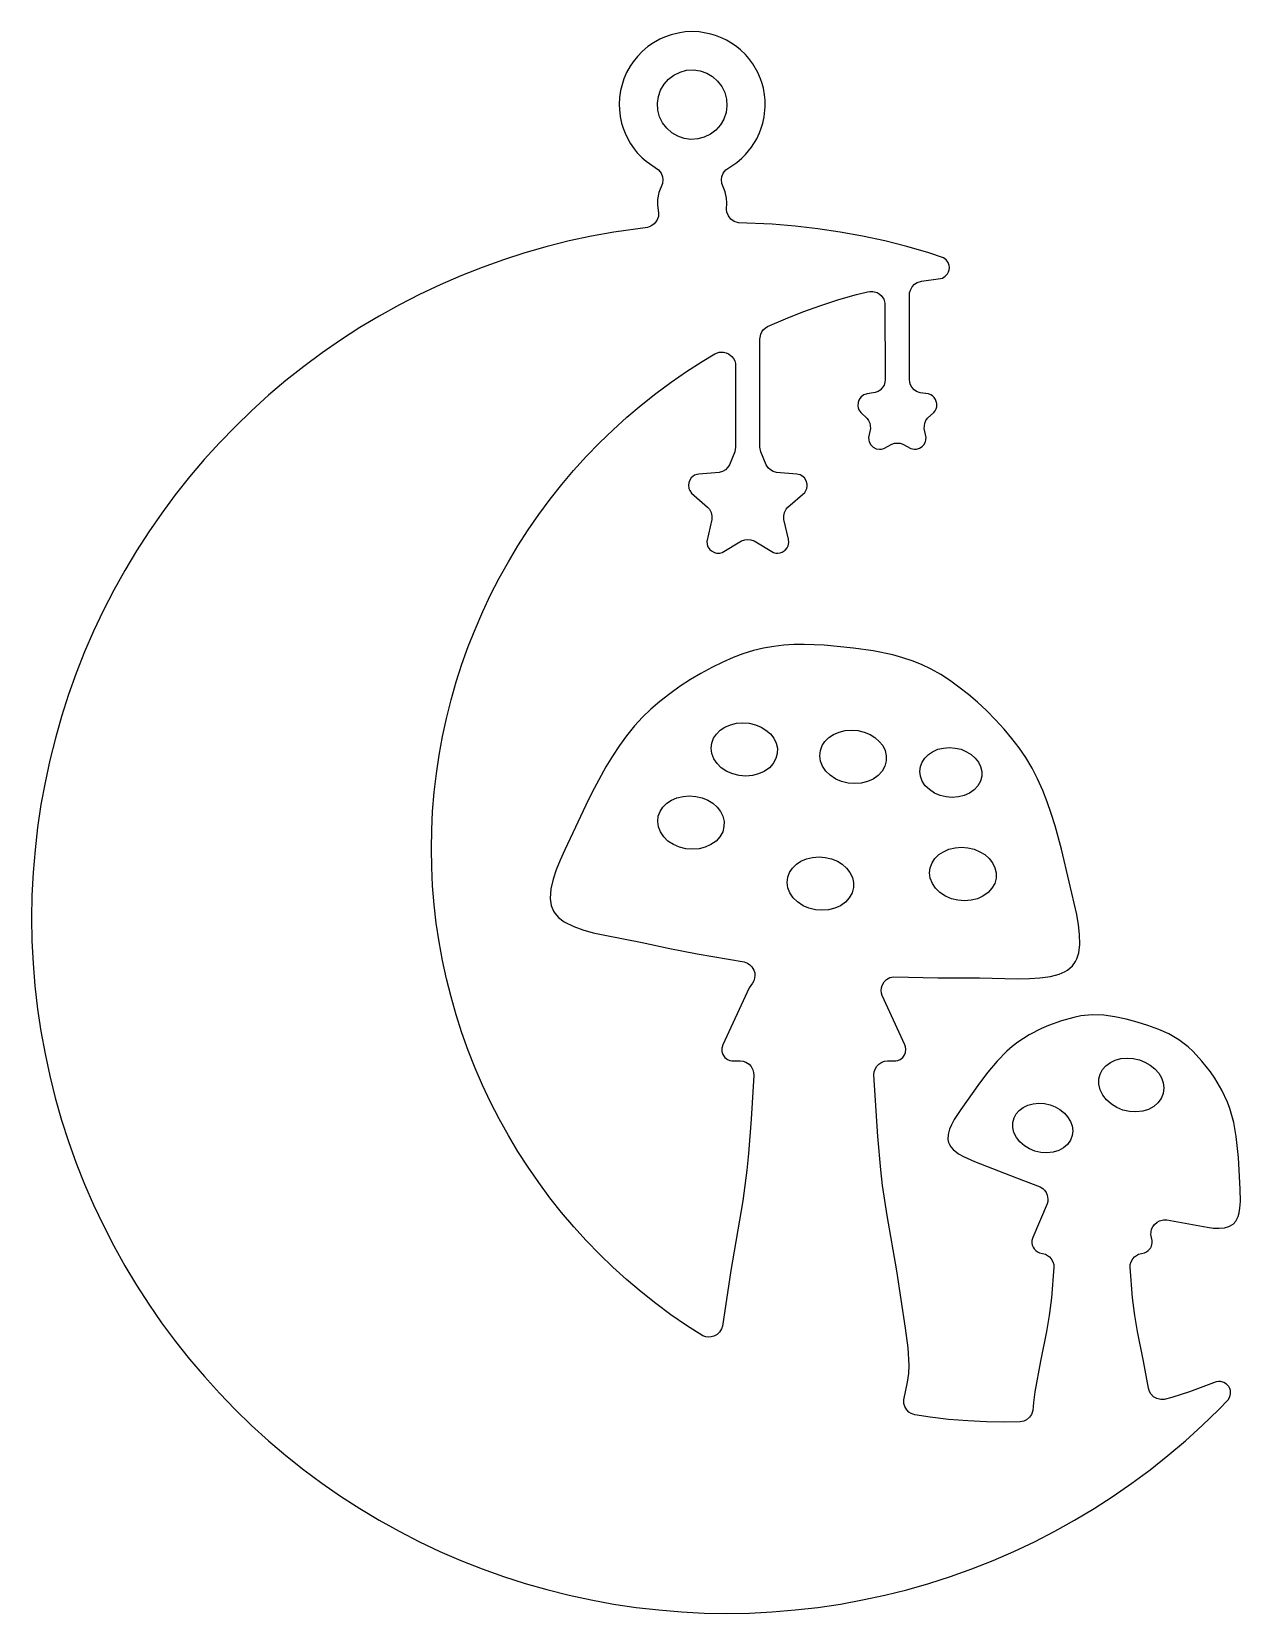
# Model space of a CAD drawing. Header units: inches. Extents: x 0.72 to 5.28, y 0.01 to 5.99.
import ezdxf

# ---------------------------------------------------------------- set-up
doc = ezdxf.new("R2010")
doc.units = ezdxf.units.IN
doc.header["$MEASUREMENT"] = 0

msp = doc.modelspace()

# ---------------------------------------------------------------- linework, layer by layer
for points in [[(2.6759, 2.7135), (2.6795, 2.6869), (2.6883, 2.6652), (2.6933, 2.658), (2.7074, 2.6416), (2.7287, 2.6252), (2.7648, 2.6068), (2.7996, 2.5943), (2.838, 2.5838), (2.8817, 2.574), (3.0228, 2.5467), (3.1219, 2.5251), (3.2316, 2.5037), (3.4082, 2.4742), (3.421, 2.4693), (3.4301, 2.463), (3.438, 2.4548), (3.4452, 2.442), (3.4482, 2.4322), (3.4489, 2.4217), (3.4479, 2.4115), (3.4449, 2.4026), (3.44, 2.3934), (3.4275, 2.376), (3.3277, 2.1604), (3.3241, 2.1482), (3.3245, 2.1354), (3.3284, 2.1233), (3.3359, 2.1128), (3.3461, 2.1049), (3.354, 2.1016), (3.3622, 2.1), (3.3937, 2.0997), (3.4049, 2.0984), (3.415, 2.0944), (3.4269, 2.0869), (3.4344, 2.079), (3.441, 2.0665), (3.4439, 2.056), (3.4449, 2.0439), (3.4351, 1.8794), (3.4252, 1.7495), (3.419, 1.6874), (3.4039, 1.5712), (3.3586, 1.308), (3.3261, 1.0979), (3.3225, 1.0871), (3.3149, 1.0746), (3.3067, 1.0667), (3.2939, 1.0595), (3.2838, 1.0569), (3.2736, 1.0559), (3.2631, 1.0572), (3.2522, 1.0612), (3.1909, 1.0999), (3.1318, 1.1409), (3.0747, 1.1833), (3.0189, 1.2276), (2.9647, 1.2735), (2.9125, 1.3208), (2.863, 1.3687), (2.8124, 1.4209), (2.7648, 1.4734), (2.7189, 1.5276), (2.6749, 1.583), (2.6329, 1.6402), (2.5925, 1.6982), (2.5541, 1.758), (2.518, 1.8177), (2.4832, 1.8807), (2.4507, 1.9438), (2.4205, 2.0078), (2.3923, 2.0728), (2.3664, 2.1387), (2.3424, 2.2057), (2.3207, 2.273), (2.3014, 2.3412), (2.284, 2.4098), (2.2692, 2.4794), (2.2564, 2.549), (2.2459, 2.6193), (2.238, 2.6895), (2.2321, 2.7604), (2.2288, 2.831), (2.2275, 2.9009), (2.2288, 2.9728), (2.2321, 3.042), (2.238, 3.1149), (2.2462, 3.1848), (2.2564, 3.2547), (2.2692, 3.3246), (2.284, 3.3922), (2.3017, 3.4631), (2.3211, 3.5307), (2.3427, 3.5984), (2.3664, 3.665), (2.392, 3.7293), (2.4212, 3.7966), (2.451, 3.86), (2.4835, 3.923), (2.518, 3.985), (2.5534, 4.0444), (2.5932, 4.1058), (2.6332, 4.1636), (2.6755, 4.2207), (2.7195, 4.2761), (2.7642, 4.329), (2.8134, 4.3832), (2.8623, 4.4337), (2.9132, 4.4829), (2.9657, 4.5305), (3.0192, 4.5758), (3.0753, 4.6205), (3.1328, 4.6631), (3.1912, 4.7032), (3.2493, 4.7409), (3.2979, 4.7698), (3.3139, 4.7757), (3.3307, 4.7764), (3.3399, 4.7741), (3.3487, 4.7705), (3.3622, 4.7603), (3.3684, 4.7518), (3.3727, 4.7432), (3.3753, 4.733), (3.3763, 4.7252), (3.3763, 4.4176), (3.3734, 4.3996), (3.353, 4.3507), (3.3474, 4.3418), (3.3379, 4.3323), (3.3271, 4.326), (3.3139, 4.3224), (3.2375, 4.3159), (3.2293, 4.3146), (3.2214, 4.3113), (3.2142, 4.307), (3.2083, 4.3011), (3.2017, 4.2906), (3.1991, 4.2827), (3.1981, 4.2742), (3.1997, 4.2617), (3.2027, 4.2542), (3.2099, 4.244), (3.2706, 4.1915), (3.2778, 4.1829), (3.2841, 4.1705), (3.2867, 4.1583), (3.2864, 4.1449), (3.2673, 4.0618), (3.2687, 4.0493), (3.2716, 4.0415), (3.2788, 4.031), (3.2851, 4.0254), (3.2962, 4.0198), (3.3041, 4.0178), (3.3166, 4.0178), (3.3248, 4.0201), (3.398, 4.0635), (3.4108, 4.0681), (3.4223, 4.0694), (3.4338, 4.0681), (3.4466, 4.0635), (3.5197, 4.0201), (3.528, 4.0178), (3.5362, 4.0175), (3.5444, 4.0185), (3.5522, 4.0214), (3.5627, 4.028), (3.571, 4.0379), (3.5746, 4.0451), (3.5772, 4.0575), (3.5759, 4.07), (3.5582, 4.1449), (3.5578, 4.1583), (3.5604, 4.1705), (3.5667, 4.1829), (3.5739, 4.1915), (3.6373, 4.2469), (3.6418, 4.2542), (3.6448, 4.2617), (3.6464, 4.2702), (3.6461, 4.2784), (3.6428, 4.2906), (3.6363, 4.3011), (3.6268, 4.3093), (3.6195, 4.3132), (3.6071, 4.3159), (3.5306, 4.3224), (3.5175, 4.326), (3.5076, 4.3316), (3.4991, 4.3395), (3.4915, 4.3507), (3.4712, 4.3996), (3.4682, 4.4176), (3.4682, 4.8253), (3.4712, 4.8437), (3.4751, 4.8525), (3.4807, 4.8607), (3.4879, 4.8673), (3.4961, 4.8729), (3.5644, 4.9027), (3.63, 4.9287), (3.698, 4.953), (3.7659, 4.9749), (3.8325, 4.994), (3.8742, 5.0045), (3.8834, 5.0058), (3.8939, 5.0058), (3.9103, 5.0012), (3.9185, 4.9966), (3.9258, 4.9904), (3.9356, 4.9766), (3.9402, 4.9615), (3.9409, 4.6726), (3.9399, 4.6628), (3.9366, 4.6523), (3.9297, 4.6411), (3.9222, 4.6333), (3.9139, 4.6277), (3.9038, 4.6234), (3.8726, 4.6191), (3.8608, 4.6152), (3.8506, 4.608), (3.8454, 4.6018), (3.8411, 4.5945), (3.8385, 4.5863), (3.8378, 4.5739), (3.8391, 4.5656), (3.8421, 4.5581), (3.8493, 4.5479), (3.8732, 4.5263), (3.8785, 4.5184), (3.8831, 4.5079), (3.8847, 4.4987), (3.8851, 4.4882), (3.8782, 4.4537), (3.8788, 4.4452), (3.8808, 4.4373), (3.887, 4.4261), (3.8959, 4.4176), (3.9071, 4.4117), (3.9192, 4.4094), (3.9274, 4.4097), (3.9356, 4.412), (3.9665, 4.4291), (3.9763, 4.4321), (3.9868, 4.433), (3.9973, 4.4321), (4.0072, 4.4291), (4.038, 4.412), (4.0502, 4.4094), (4.0587, 4.4097), (4.0705, 4.4133), (4.081, 4.4202), (4.0866, 4.4261), (4.0928, 4.4373), (4.0948, 4.4452), (4.0955, 4.4537), (4.0886, 4.4882), (4.0889, 4.4987), (4.0905, 4.5079), (4.0951, 4.5184), (4.101, 4.5269), (4.1243, 4.5479), (4.1293, 4.5545), (4.1332, 4.5617), (4.1355, 4.5699), (4.1358, 4.5824), (4.1339, 4.5906), (4.1306, 4.5981), (4.126, 4.605), (4.1197, 4.6109), (4.1129, 4.6152), (4.105, 4.6185), (4.0735, 4.6224), (4.0587, 4.628), (4.0508, 4.6339), (4.042, 4.6438), (4.0367, 4.6533), (4.0341, 4.6618), (4.0328, 4.6743), (4.0334, 4.9999), (4.0361, 5.0104), (4.0426, 5.0229), (4.0521, 5.033), (4.062, 5.0393), (4.0784, 5.0445), (4.1496, 5.054), (4.1575, 5.0563), (4.168, 5.0629), (4.1762, 5.0721), (4.1801, 5.0793), (4.1824, 5.0875), (4.1834, 5.0957), (4.1824, 5.1039), (4.1785, 5.1154), (4.1713, 5.1256), (4.1614, 5.1332), (4.106, 5.1515), (4.0226, 5.1755), (3.9399, 5.1962), (3.8559, 5.2142), (3.7705, 5.2296), (3.6865, 5.2421), (3.6011, 5.252), (3.5145, 5.2592), (3.3868, 5.2644), (3.3711, 5.2694), (3.3583, 5.2786), (3.3487, 5.2907), (3.3432, 5.3051), (3.3418, 5.3156), (3.3435, 5.3399), (3.3422, 5.358), (3.3366, 5.3823), (3.3238, 5.4138), (3.3225, 5.4279), (3.3238, 5.4387), (3.3297, 5.4528), (3.3392, 5.4647), (3.3806, 5.4929), (3.3999, 5.5093), (3.4137, 5.5231), (3.4361, 5.5503), (3.4557, 5.5818), (3.4666, 5.6048), (3.4731, 5.6225), (3.4787, 5.6406), (3.484, 5.6655), (3.4879, 5.703), (3.4873, 5.7282), (3.4856, 5.7479), (3.481, 5.7729), (3.4761, 5.7909), (3.4699, 5.809), (3.46, 5.8323), (3.441, 5.8648), (3.4259, 5.8854), (3.4131, 5.9002), (3.3947, 5.9179), (3.3803, 5.9298), (3.3648, 5.9409), (3.3422, 5.9544), (3.3254, 5.9626), (3.3008, 5.9721), (3.2828, 5.9777), (3.2578, 5.9829), (3.2385, 5.9856), (3.2115, 5.9869), (3.1853, 5.9856), (3.1587, 5.9816), (3.1324, 5.9751), (3.1075, 5.9662), (3.0898, 5.958), (3.0661, 5.9449), (3.0445, 5.9301), (3.0238, 5.9124), (3.0051, 5.893), (2.9887, 5.8723), (2.9778, 5.8562), (2.9647, 5.8326), (2.9542, 5.8083), (2.946, 5.7827), (2.9417, 5.7643), (2.9378, 5.7384), (2.9365, 5.7121), (2.9371, 5.6925), (2.9401, 5.6665), (2.9457, 5.6406), (2.9513, 5.6219), (2.9611, 5.5976), (2.9785, 5.5651), (2.9929, 5.5441), (3.0048, 5.5296), (3.0231, 5.5106), (3.0379, 5.4975), (3.0852, 5.4647), (3.0947, 5.4528), (3.1006, 5.4387), (3.1019, 5.4279), (3.1006, 5.4138), (3.0868, 5.3793), (3.0816, 5.3534), (3.0812, 5.3311), (3.0855, 5.3022), (3.0845, 5.2887), (3.0789, 5.273), (3.0691, 5.2608), (3.0566, 5.252), (3.0428, 5.2474), (2.9161, 5.2296), (2.8315, 5.2142), (2.7474, 5.1962), (2.6647, 5.1755), (2.5807, 5.1515), (2.4996, 5.1256), (2.4189, 5.0967), (2.3388, 5.0649), (2.26, 5.0307), (2.1822, 4.994), (2.1064, 4.9553), (2.0299, 4.9126), (1.9571, 4.8689), (1.8842, 4.822), (1.8143, 4.7734), (1.745, 4.7222), (1.6777, 4.6687), (1.6127, 4.6136), (1.5481, 4.5548), (1.487, 4.4957), (1.4266, 4.4334), (1.3695, 4.3704), (1.3137, 4.305), (1.2602, 4.2374), (1.2094, 4.1685), (1.1604, 4.0979), (1.1138, 4.0257), (1.0695, 3.9519), (1.0282, 3.8777), (0.9881, 3.7996), (0.9517, 3.7228), (0.9176, 3.644), (0.8861, 3.5639), (0.8572, 3.4838), (0.8306, 3.4004), (0.8073, 3.3187), (0.7863, 3.2353), (0.7682, 3.1513), (0.7528, 3.0676), (0.74, 2.981), (0.7305, 2.8966), (0.7232, 2.8109), (0.719, 2.7243), (0.7177, 2.6393), (0.719, 2.5533), (0.7232, 2.4673), (0.7301, 2.3826), (0.7403, 2.2956), (0.7528, 2.2113), (0.7682, 2.1269), (0.7863, 2.0429), (0.8069, 1.9602), (0.8309, 1.8761), (0.8568, 1.7951), (0.8861, 1.714), (0.9176, 1.6342), (0.9517, 1.5555), (0.9885, 1.4777), (1.0275, 1.4012), (1.0695, 1.326), (1.1135, 1.2525), (1.1601, 1.1803), (1.2087, 1.1101), (1.2606, 1.0398), (1.3137, 0.9732), (1.3699, 0.9072), (1.427, 0.8442), (1.4867, 0.7825), (1.5484, 0.7224), (1.6127, 0.6643), (1.6774, 0.6092), (1.745, 0.5557), (1.8139, 0.5048), (1.8845, 0.4559), (1.9567, 0.4093), (2.0306, 0.365), (2.1054, 0.3233), (2.1819, 0.2839), (2.2597, 0.2472), (2.3385, 0.213), (2.4185, 0.1815), (2.4993, 0.1526), (2.581, 0.1264), (2.6637, 0.1027), (2.7471, 0.0817), (2.8308, 0.0637), (2.9155, 0.0482), (3.0005, 0.0358), (3.0858, 0.0259), (3.1715, 0.0187), (3.2575, 0.0144), (3.3432, 0.0131), (3.4292, 0.0144), (3.5145, 0.0187), (3.6015, 0.0259), (3.6862, 0.0354), (3.7718, 0.0482), (3.8555, 0.0637), (3.9396, 0.0817), (4.0229, 0.1024), (4.1063, 0.1264), (4.1874, 0.1523), (4.2684, 0.1815), (4.3482, 0.213), (4.427, 0.2472), (4.5048, 0.2839), (4.5812, 0.323), (4.6564, 0.365), (4.7299, 0.409), (4.8021, 0.4556), (4.8727, 0.5045), (4.942, 0.5557), (5.0089, 0.6089), (5.0746, 0.6647), (5.1382, 0.7221), (5.1999, 0.7822), (5.2364, 0.8199), (5.2426, 0.8304), (5.2456, 0.8426), (5.2449, 0.855), (5.2423, 0.8629), (5.2383, 0.8701), (5.2301, 0.8793), (5.2196, 0.8856), (5.2075, 0.8888), (5.1993, 0.8888), (5.1911, 0.8875), (5.0897, 0.8501), (5.0234, 0.8288), (4.9945, 0.8209), (4.9823, 0.8206), (4.9672, 0.8242), (4.9544, 0.8314), (4.9439, 0.8426), (4.9387, 0.8514), (4.9351, 0.8632), (4.9167, 0.9656), (4.8944, 1.0776), (4.8835, 1.138), (4.8753, 1.2043), (4.8658, 1.3205), (4.8668, 1.3306), (4.8697, 1.3411), (4.8763, 1.3526), (4.8829, 1.3602), (4.8973, 1.3694), (4.9203, 1.3753), (4.9278, 1.3789), (4.9347, 1.3835), (4.9429, 1.393), (4.9469, 1.4002), (4.9495, 1.4124), (4.9495, 1.4209), (4.9446, 1.4435), (4.9449, 1.4537), (4.9472, 1.4636), (4.9515, 1.4731), (4.958, 1.4819), (4.9682, 1.4908), (4.9771, 1.4954), (4.9918, 1.499), (5.0043, 1.499), (5.1569, 1.4711), (5.1812, 1.4685), (5.2026, 1.4678), (5.2223, 1.4695), (5.239, 1.4741), (5.2548, 1.4833), (5.2649, 1.4947), (5.2735, 1.5115), (5.2774, 1.5256), (5.2804, 1.543), (5.2823, 1.5686), (5.2813, 1.6146), (5.2748, 1.7353), (5.2669, 1.8135), (5.2574, 1.8676), (5.2429, 1.9201), (5.2341, 1.9441), (5.2124, 1.9891), (5.1855, 2.0344), (5.1691, 2.0583), (5.1373, 2.099), (5.1038, 2.1351), (5.0847, 2.1532), (5.0503, 2.1794), (5.0125, 2.2014), (4.9741, 2.2188), (4.9331, 2.2336), (4.8927, 2.2461), (4.851, 2.2572), (4.8084, 2.2664), (4.7664, 2.272), (4.723, 2.2733), (4.6797, 2.2694), (4.6538, 2.2641), (4.6065, 2.2513), (4.5576, 2.2336), (4.5313, 2.2221), (4.4844, 2.1978), (4.4421, 2.1709), (4.4204, 2.1545), (4.4001, 2.1364), (4.3633, 2.099), (4.3285, 2.0577), (4.297, 2.0156), (4.2271, 1.9165), (4.2021, 1.8781), (4.1913, 1.8578), (4.1844, 1.842), (4.1785, 1.8213), (4.1778, 1.8026), (4.1805, 1.7911), (4.1838, 1.7833), (4.1887, 1.7751), (4.1979, 1.7649), (4.2182, 1.7491), (4.2363, 1.7389), (4.2789, 1.7199), (4.4371, 1.6575), (4.5268, 1.6241), (4.5359, 1.6182), (4.5432, 1.6113), (4.5491, 1.6027), (4.5533, 1.5926), (4.5556, 1.5778), (4.555, 1.5686), (4.5527, 1.5597), (4.4982, 1.4327), (4.4949, 1.4209), (4.4949, 1.4124), (4.4962, 1.4042), (4.4995, 1.3966), (4.5038, 1.3894), (4.5097, 1.3835), (4.5166, 1.3786), (4.5241, 1.3753), (4.5468, 1.3694), (4.5612, 1.3602), (4.5678, 1.3526), (4.5743, 1.3411), (4.5773, 1.3306), (4.5783, 1.3205), (4.5688, 1.2043), (4.5606, 1.1386), (4.5497, 1.0776), (4.5274, 0.966), (4.5067, 0.8495), (4.5008, 0.8094), (4.4982, 0.7789), (4.4933, 0.7648), (4.4864, 0.7543), (4.4749, 0.7444), (4.4647, 0.7395), (4.4513, 0.7365), (4.3935, 0.7352), (4.3242, 0.7362), (4.2527, 0.7398), (4.1805, 0.7457), (4.1106, 0.7539), (4.0525, 0.7628), (4.0397, 0.7674), (4.0301, 0.7736), (4.0223, 0.7818), (4.015, 0.7946), (4.0118, 0.8055), (4.0118, 0.8202), (4.0259, 0.8859), (4.0298, 0.9194), (4.0311, 0.9505), (4.0275, 1.0155), (4.0183, 1.0897), (3.9852, 1.3067), (3.9487, 1.5154), (3.9313, 1.6296), (3.9241, 1.6887), (3.913, 1.8135), (3.8985, 2.0472), (3.8998, 2.058), (3.9041, 2.0705), (3.9097, 2.0796), (3.9172, 2.0875), (3.9284, 2.0944), (3.9386, 2.0984), (3.9497, 2.0997), (3.9812, 2.1), (3.9894, 2.1016), (3.9973, 2.1049), (4.0075, 2.1128), (4.0127, 2.1194), (4.018, 2.1312), (4.0196, 2.144), (4.0183, 2.1522), (4.0157, 2.1604), (3.9297, 2.3468), (3.9271, 2.3557), (3.9261, 2.3659), (3.9274, 2.376), (3.93, 2.3849), (3.9376, 2.398), (3.9461, 2.4066), (3.9586, 2.4141), (3.9743, 2.4177), (4.1401, 2.4128), (4.2967, 2.4128), (4.4411, 2.4098), (4.4854, 2.4105), (4.5251, 2.4131), (4.5648, 2.4184), (4.5976, 2.4269), (4.6206, 2.4374), (4.6295, 2.4427), (4.6489, 2.4591), (4.66, 2.4752), (4.6649, 2.4857), (4.6722, 2.5077), (4.6761, 2.5395), (4.6754, 2.5772), (4.6715, 2.613), (4.6643, 2.6527), (4.6065, 2.8999), (4.5825, 2.9875), (4.5681, 3.0338), (4.5527, 3.0778), (4.5359, 3.1208), (4.5166, 3.1644), (4.4956, 3.2058), (4.4719, 3.2452), (4.447, 3.2819), (4.4197, 3.3177), (4.3905, 3.3528), (4.358, 3.3883), (4.3239, 3.4228), (4.2901, 3.4539), (4.256, 3.4835), (4.2195, 3.5117), (4.1844, 3.537), (4.1509, 3.5586), (4.1152, 3.579), (4.0781, 3.5964), (4.0433, 3.6102), (4.0072, 3.6223), (3.9694, 3.6328), (3.8956, 3.6479), (3.8211, 3.6588), (3.7101, 3.6696), (3.635, 3.6725), (3.5956, 3.6719), (3.5578, 3.6696), (3.5211, 3.6653), (3.4817, 3.6588), (3.4433, 3.6496), (3.4039, 3.6371), (3.3665, 3.623), (3.3277, 3.6059), (3.2867, 3.5859), (3.245, 3.5632), (3.2056, 3.5396), (3.1669, 3.5143), (3.1275, 3.4861), (3.0901, 3.4566), (3.056, 3.4274), (3.0248, 3.3975), (2.9943, 3.3647), (2.9644, 3.3279), (2.9371, 3.2902), (2.9112, 3.2504), (2.8866, 3.2101), (2.842, 3.1283), (2.821, 3.087), (2.7307, 2.8963), (2.7133, 2.8582), (2.6989, 2.8218), (2.6867, 2.7863), (2.6782, 2.7499)], [(3.0927, 5.766), (3.1059, 5.788), (3.1229, 5.8073), (3.1433, 5.8228), (3.1666, 5.8342), (3.1912, 5.8408), (3.2171, 5.8425), (3.2424, 5.8388), (3.267, 5.8306), (3.289, 5.8175), (3.3084, 5.8004), (3.3238, 5.7801), (3.3353, 5.7568), (3.3418, 5.7322), (3.3435, 5.7062), (3.3399, 5.681), (3.3317, 5.6563), (3.3185, 5.6344), (3.3015, 5.615), (3.2811, 5.5996), (3.2578, 5.5881), (3.2332, 5.5815), (3.2073, 5.5799), (3.182, 5.5835), (3.1574, 5.5917), (3.1354, 5.6048), (3.116, 5.6219), (3.1006, 5.6422), (3.0891, 5.6655), (3.0825, 5.6902), (3.0809, 5.7161), (3.0845, 5.7417)], [(3.5335, 3.2606), (3.5283, 3.2412), (3.5181, 3.2222), (3.5037, 3.2065), (3.484, 3.1927), (3.463, 3.1832), (3.4397, 3.1772), (3.4144, 3.1753), (3.3898, 3.1772), (3.3658, 3.1832), (3.3435, 3.1927), (3.3222, 3.2065), (3.3061, 3.2222), (3.2936, 3.2409), (3.2861, 3.2603), (3.2834, 3.2803), (3.2861, 3.3), (3.2926, 3.3181), (3.3034, 3.3341), (3.3182, 3.3489), (3.3353, 3.3601), (3.3563, 3.3693), (3.3793, 3.3748), (3.4036, 3.3768), (3.4272, 3.3748), (3.4508, 3.3693), (3.4728, 3.3601), (3.4909, 3.3492), (3.5076, 3.3345), (3.5201, 3.3181), (3.5293, 3.2993), (3.5339, 3.2803)], [(3.9448, 3.2324), (3.9399, 3.2127), (3.9294, 3.194), (3.9149, 3.1779), (3.8952, 3.1641), (3.8742, 3.1546), (3.8506, 3.1487), (3.8253, 3.1467), (3.8007, 3.1487), (3.7764, 3.1546), (3.7544, 3.1641), (3.7328, 3.1782), (3.7167, 3.194), (3.7042, 3.2127), (3.6967, 3.2317), (3.694, 3.2521), (3.6963, 3.2718), (3.7032, 3.2902), (3.7137, 3.3062), (3.7288, 3.321), (3.7459, 3.3322), (3.7669, 3.3414), (3.7899, 3.3469), (3.8145, 3.3489), (3.8381, 3.3469), (3.8618, 3.3414), (3.8841, 3.3322), (3.9021, 3.321), (3.9189, 3.3062), (3.9317, 3.2902), (3.9405, 3.2714), (3.9451, 3.2521)], [(4.3055, 3.1746), (4.3006, 3.1562), (4.2908, 3.1385), (4.2773, 3.1237), (4.2592, 3.1109), (4.2396, 3.1021), (4.2176, 3.0965), (4.1939, 3.0945), (4.171, 3.0965), (4.1483, 3.1021), (4.1276, 3.1109), (4.1079, 3.1241), (4.0925, 3.1388), (4.081, 3.1562), (4.0741, 3.1746), (4.0715, 3.193), (4.0738, 3.2114), (4.0804, 3.2284), (4.0902, 3.2432), (4.104, 3.257), (4.1201, 3.2675), (4.1398, 3.2764), (4.1611, 3.2813), (4.1838, 3.2833), (4.2057, 3.2813), (4.2277, 3.2764), (4.2487, 3.2675), (4.2655, 3.2573), (4.2812, 3.2435), (4.2931, 3.2284), (4.3013, 3.2114), (4.3055, 3.193)], [(3.3323, 2.9846), (3.3274, 2.9649), (3.3169, 2.9462), (3.3025, 2.9301), (3.2828, 2.9163), (3.2618, 2.9068), (3.2381, 2.9009), (3.2129, 2.8989), (3.1886, 2.9009), (3.1643, 2.9068), (3.142, 2.9163), (3.1206, 2.9301), (3.1045, 2.9462), (3.0921, 2.9649), (3.0845, 2.9839), (3.0819, 3.0043), (3.0842, 3.0236), (3.0911, 3.042), (3.1016, 3.0581), (3.1167, 3.0729), (3.1338, 3.084), (3.1548, 3.0932), (3.1777, 3.0988), (3.202, 3.1008), (3.2257, 3.0988), (3.2493, 3.0932), (3.2716, 3.084), (3.2897, 3.0732), (3.3064, 3.0584), (3.3192, 3.042), (3.3281, 3.0233), (3.3327, 3.0043)], [(3.8214, 2.7542), (3.8161, 2.7345), (3.8056, 2.7158), (3.7912, 2.6997), (3.7718, 2.6859), (3.7505, 2.6764), (3.7272, 2.6705), (3.7019, 2.6685), (3.6773, 2.6705), (3.6533, 2.6764), (3.631, 2.6859), (3.6097, 2.7), (3.5933, 2.7158), (3.5808, 2.7345), (3.5736, 2.7535), (3.571, 2.7739), (3.5732, 2.7932), (3.5801, 2.8116), (3.5906, 2.8277), (3.6057, 2.8425), (3.6225, 2.8536), (3.6438, 2.8628), (3.6665, 2.8684), (3.6911, 2.8704), (3.7147, 2.8684), (3.7383, 2.8628), (3.7607, 2.8536), (3.7784, 2.8428), (3.7955, 2.8277), (3.8079, 2.8116), (3.8171, 2.7929), (3.8214, 2.7739)], [(4.3597, 2.7899), (4.3548, 2.7702), (4.3443, 2.7515), (4.3298, 2.7354), (4.3101, 2.7217), (4.2891, 2.7121), (4.2655, 2.7062), (4.2402, 2.7043), (4.2156, 2.7062), (4.1913, 2.7121), (4.1693, 2.7217), (4.1476, 2.7354), (4.1316, 2.7515), (4.1191, 2.7702), (4.1115, 2.7893), (4.1089, 2.8096), (4.1112, 2.8293), (4.1181, 2.8474), (4.1289, 2.8638), (4.1437, 2.8786), (4.1608, 2.8897), (4.1818, 2.8989), (4.2048, 2.9045), (4.2294, 2.9065), (4.253, 2.9045), (4.2766, 2.8989), (4.299, 2.8897), (4.317, 2.8786), (4.3338, 2.8638), (4.3466, 2.8474), (4.3554, 2.8287), (4.36, 2.8096)], [(4.9909, 1.9766), (4.9836, 1.9579), (4.9712, 1.9408), (4.9554, 1.927), (4.9354, 1.9162), (4.9134, 1.9096), (4.8875, 1.9067), (4.8635, 1.908), (4.8386, 1.9139), (4.8159, 1.9231), (4.7952, 1.9359), (4.7762, 1.9526), (4.7624, 1.9707), (4.7526, 1.9907), (4.748, 2.0114), (4.7483, 2.0321), (4.7529, 2.0501), (4.7621, 2.0672), (4.7746, 2.0813), (4.7913, 2.0938), (4.8094, 2.1023), (4.8313, 2.1082), (4.8543, 2.1105), (4.8773, 2.1089), (4.9013, 2.1033), (4.9213, 2.0954), (4.942, 2.0836), (4.9597, 2.0695), (4.9741, 2.0527), (4.9843, 2.0357), (4.9909, 2.0173), (4.9935, 1.9979)], [(4.6472, 1.8177), (4.6403, 1.7997), (4.6295, 1.7842), (4.6144, 1.7708), (4.5963, 1.7613), (4.5753, 1.7547), (4.5517, 1.7521), (4.5294, 1.7534), (4.5064, 1.7586), (4.4854, 1.7672), (4.4667, 1.7787), (4.449, 1.7944), (4.4365, 1.8108), (4.4273, 1.8295), (4.423, 1.8482), (4.4234, 1.8676), (4.4276, 1.884), (4.4362, 1.8998), (4.4476, 1.9129), (4.4627, 1.9241), (4.4795, 1.9323), (4.4998, 1.9375), (4.5212, 1.9395), (4.5422, 1.9382), (4.5642, 1.9333), (4.5829, 1.926), (4.6009, 1.9155), (4.6177, 1.9021), (4.6301, 1.888), (4.6406, 1.8709), (4.6466, 1.8538), (4.6492, 1.8361)]]:
    msp.add_lwpolyline(points, close=True)

doc.saveas('drawing.dxf')
